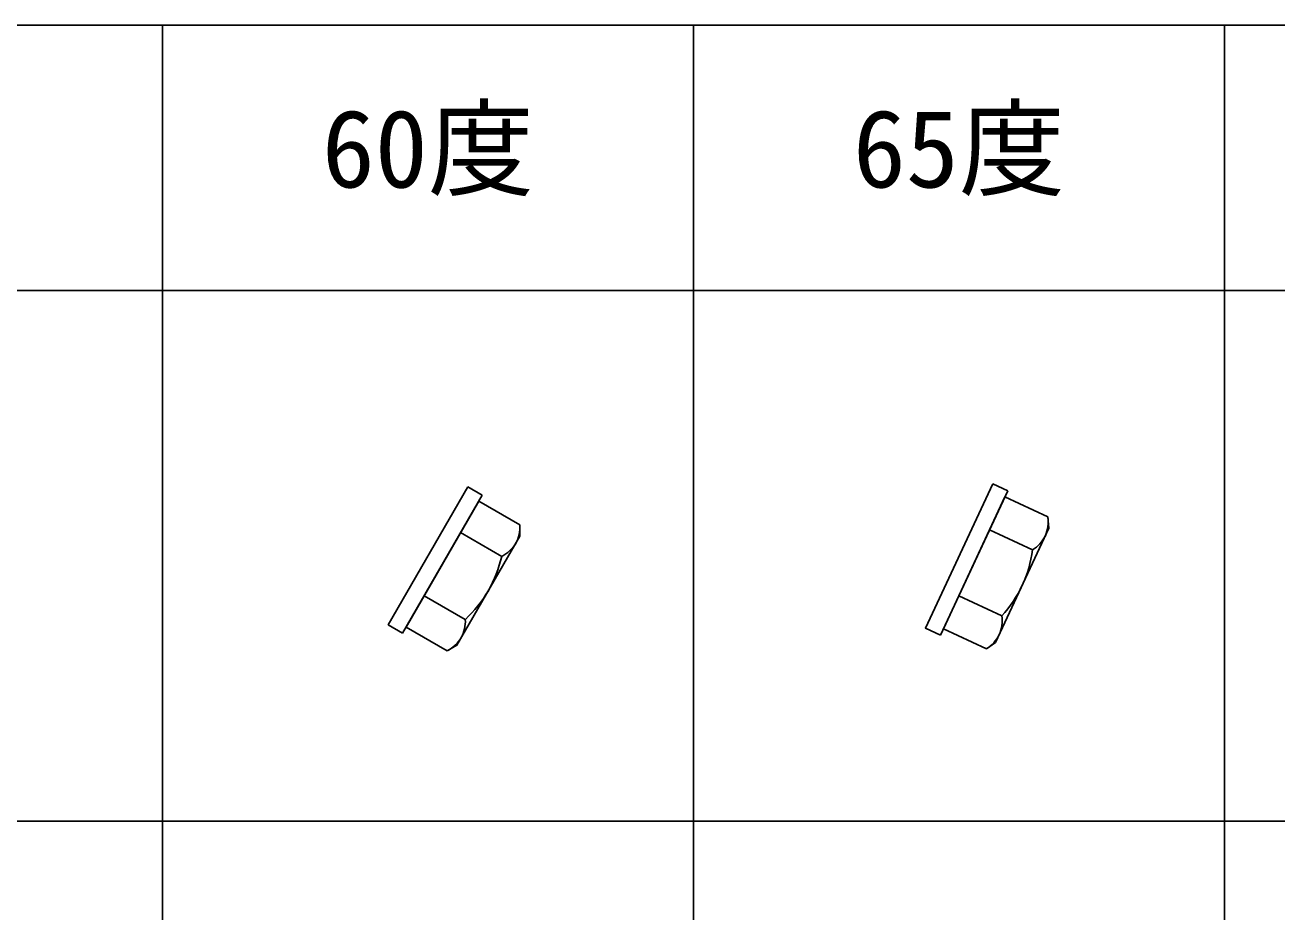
# Model space of a CAD drawing. Units: millimetres, scale not verified. Extents: x -780 to 780, y -520 to 556.
# Drawn here: x 199.3 to 387.9, y 386.3 to 520 of the extents above; entities that cross this region are included whole.
import ezdxf
from ezdxf.enums import TextEntityAlignment as Align

# ---------------------------------------------------------------- set-up
doc = ezdxf.new("R2010")
doc.units = ezdxf.units.MM
doc.header["$LTSCALE"] = 4
doc.layers.add('0-0', color=3, linetype='Continuous')
doc.layers.add('F-0', color=4, linetype='Continuous')
doc.styles.add('ＭＳ ゴシック', font='')
doc.styles.get('ＭＳ ゴシック').set_extended_font_data('MS Gothic')

msp = doc.modelspace()

# ---------------------------------------------------------------- linework, layer by layer
at = {"layer": '0-0'}
for p, q in [((345.071, 450.876), (347.337, 449.819)), ((256.165, 428.358), (268.165, 449.142)), ((266, 450.392), (268.165, 449.142)), ((337.194, 428.068), (347.337, 449.819)), ((337.63, 429.002), (346.902, 448.885)), ((353.383, 445.863), (346.902, 448.885)), ((256.68, 429.25), (267.65, 448.25)), ((273.843, 444.674), (267.65, 448.25)), ((353.383, 445.863), (353.531, 444.172)), ((271.101, 439.924), (264.907, 443.5)), ((273.843, 444.674), (273.843, 442.977)), ((351.065, 440.892), (344.584, 443.914)), ((265.616, 430.424), (259.423, 434)), ((346.429, 430.95), (339.948, 433.973)), ((256.68, 429.25), (262.873, 425.674)), ((337.63, 429.002), (344.111, 425.979))]:
    msp.add_line(p, q, dxfattribs=at)
for points in [[(337.194, 428.068), (334.929, 429.124), (345.071, 450.876)], [(256.165, 428.358), (254, 429.608), (266, 450.392)], [(353.531, 444.172), (345.501, 426.953), (344.111, 425.979)], [(273.843, 442.977), (264.343, 426.523), (262.873, 425.674)]]:
    msp.add_lwpolyline(points, dxfattribs=at)
for centre, radius, start, end in [((347.948, 445.159), 5.48, 337.005, 7.375), ((268.368, 444.447), 5.48, 332.005, 2.375), ((268.561, 444.778), 5.478, 297.618, 327.994), ((348.112, 445.506), 5.478, 302.618, 332.994), ((252.036, 444.345), 19.57, 330.642, 346.946), ((331.688, 443.634), 19.57, 335.642, 351.946), ((252.256, 444.724), 19.57, 313.054, 329.358), ((331.874, 444.031), 19.57, 318.054, 334.358), ((260.142, 430.197), 5.478, 332.006, 2.382), ((340.996, 430.247), 5.478, 337.006, 7.382), ((341.157, 430.595), 5.48, 302.625, 332.995), ((260.333, 430.53), 5.48, 297.625, 327.995)]:
    msp.add_arc(centre, radius, start, end, dxfattribs=at)
at = {"layer": 'F-0', "color": 6}
for p, q in [((-780, 520), (780, 520)), ((-780, 480), (780, 480))]:
    msp.add_line(p, q, dxfattribs=at)
at = {"layer": 'F-0'}
for p, q in [((220, 520), (220, -520)), ((300, 520), (300, -520)), ((380, 520), (380, -520)), ((-740, 400), (780, 400))]:
    msp.add_line(p, q, dxfattribs=at)

# ---------------------------------------------------------------- texts
at = {"layer": 'F-0', "color": 7, "style": 'ＭＳ ゴシック'}
for s, p in [('60度', (244, 492)), ('65度', (324, 492))]:
    msp.add_text(s, height=11.73, dxfattribs=at).set_placement(p, align=Align.BOTTOM_LEFT)

doc.saveas('drawing.dxf')
